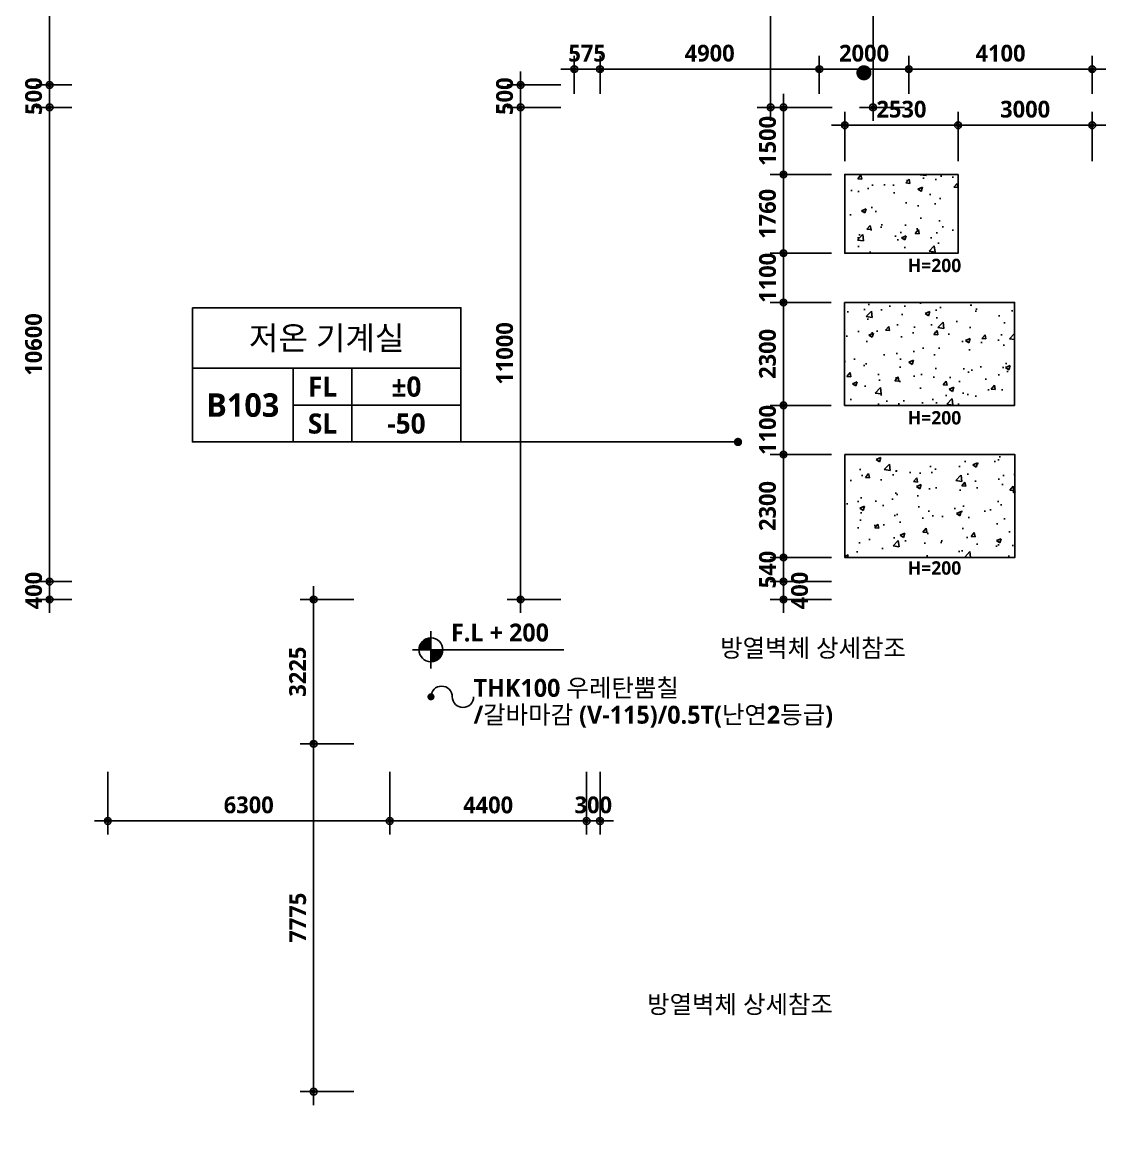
# Model space of a CAD drawing. Header units: millimetres. Extents: x -63924 to 190228206, y 0 to 456875599.
# Drawn here: x 137727 to 162280, y 174470 to 199744 of the extents above; entities that cross this region are included whole.
import ezdxf
from ezdxf.enums import TextEntityAlignment as Align

# ---------------------------------------------------------------- set-up
doc = ezdxf.new("R2010")
doc.units = ezdxf.units.MM
doc.header["$LTSCALE"] = 150
doc.header["$MEASUREMENT"] = 0
doc.header["$PDSIZE"] = -10
doc.layers.get('0').update_dxf_attribs({"linetype": 'CONTINUOUS'})
doc.layers.get('Defpoints').update_dxf_attribs({"color": 153, "linetype": 'CONTINUOUS'})
for name, color, linetype in [('A-ANNO-DIM', 4, 'CONTINUOUS'), ('A-ANNO-GRA1', 7, 'CONTINUOUS'), ('A-ANNO-LEAD', 4, 'CONTINUOUS'), ('A-ANNO-PONT', 7, 'CONTINUOUS'), ('A-ANNO-TEXT1', 7, 'CONTINUOUS'), ('A-ANNO-TEXT2', 3, 'CONTINUOUS'), ('A-FLOR-MARK-ARCH', 1, 'CONTINUOUS'), ('A-GEN-HAT', 5, 'CONTINUOUS')]:
    doc.layers.add(name, color=color, linetype=linetype)
doc.styles.add('2020음성 1차', font='')
doc.styles.add('SH_나눔', font='')
doc.styles.add('SH_대대리576', font='')
doc.styles.add('SH_진천_나눔', font='')
doc.styles.get('2020음성 1차').set_extended_font_data('NanumGothic', bold=True)
doc.styles.get('SH_나눔').set_extended_font_data('NanumGothic', bold=True)
doc.styles.get('SH_대대리576').set_extended_font_data('NanumGothic', bold=True)
doc.styles.get('SH_진천_나눔').set_extended_font_data('NanumGothic', bold=True)
doc.dimstyles.new('SHP300내부', dxfattribs={"dimscale": 150, "dimtxt": 2.5, "dimasz": 1, "dimexe": 2, "dimexo": 2, "dimgap": 1, "dimtad": 1, "dimdec": 0, "dimzin": 0, "dimdsep": 46, "dimtxsty": 'SH_대대리576', "dimblk": 'DIMDOT', "dimcen": 0.09, "dimclrd": 256, "dimclre": 256, "dimclrt": 3, "dimadec": 0, "dimazin": 1, "dimtfac": 1, "dimtdec": 0, "dimtix": 1, "dimtmove": 2, "dimatfit": 0, "dimldrblk": 'DIMDOT', "dimfxl": 1, "dimtolj": 1, "dimtzin": 0, "dimlwd": -1, "dimlwe": -1, "dimarcsym": 0})

# ---------------------------------------------------------------- blocks, each defined once
blk = doc.blocks.new('DIMDOT')
at = {"color": 0}
blk.add_line((-2, 0), (2, 0), dxfattribs=at)
for radius in [0.5, 0.25]:
    blk.add_circle((0, 0), radius, dxfattribs=at)
blk = doc.blocks.new('*D641')
at = {"layer": 'A-ANNO-DIM', "transparency": 16777216}
blk.add_arc((161630, 164850), 1837, 94.6792, 221.5938, dxfattribs=at)
at = {"layer": 'Defpoints', "color": 0, "transparency": 16777216}
for p in [(161630, 209950), (168630, 172168), (160321, 166139), (144057, 146479), (161630, 146479)]:
    blk.add_point(p, dxfattribs=at)
at = {"layer": 'A-ANNO-DIM', "linetype": 'ByBlock', "transparency": 16777216, "xscale": 150, "yscale": 150, "zscale": 150}
for p, rotation in [((161630, 166687), 2.339595355308727), ((160360, 163522), 313.9334346647092)]:
    blk.add_blockref('DIMDOT', p, dxfattribs=dict(at, rotation=rotation))
at = {"layer": 'A-ANNO-DIM', "color": 3, "transparency": 16777216, "insert": (159587, 165670), "char_height": 375, "attachment_point": 5, "rotation": 68.1365, "style": 'SH_대대리576'}
blk.add_mtext('\\A1;136%%d', dxfattribs=at)
blk = doc.blocks.new('*D699')
at = {"layer": 'A-ANNO-DIM', "transparency": 16777216}
for p, q in [((154941, 203840), (154141, 203840)), ((154441, 198000), (154441, 203690)), ((154941, 197850), (154141, 197850))]:
    blk.add_line(p, q, dxfattribs=at)
at = {"layer": 'Defpoints', "color": 0, "transparency": 16777216}
for p in [(154441, 203840), (155241, 203840), (155241, 197850)]:
    blk.add_point(p, dxfattribs=at)
at = {"layer": 'A-ANNO-DIM', "linetype": 'ByBlock', "transparency": 16777216, "xscale": 150, "yscale": 150, "zscale": 150}
for p, rotation in [((154441, 203840), 90), ((154441, 197850), 270)]:
    blk.add_blockref('DIMDOT', p, dxfattribs=dict(at, rotation=rotation))
at = {"layer": 'A-ANNO-DIM', "color": 3, "transparency": 16777216, "insert": (154084, 200845), "char_height": 375, "attachment_point": 5, "rotation": 90, "style": 'SH_대대리576'}
blk.add_mtext('\\A1;5990', dxfattribs=at)
blk = doc.blocks.new('*D701')
at = {"layer": 'A-ANNO-DIM', "transparency": 16777216}
for p, q in [((150630, 198150), (150630, 199003)), ((155530, 198150), (155530, 199003)), ((155380, 198703), (150780, 198703))]:
    blk.add_line(p, q, dxfattribs=at)
at = {"layer": 'Defpoints', "color": 0, "transparency": 16777216}
for p in [(150630, 198703), (150630, 197850), (155530, 197850)]:
    blk.add_point(p, dxfattribs=at)
at = {"layer": 'A-ANNO-DIM', "linetype": 'ByBlock', "transparency": 16777216, "xscale": 150, "yscale": 150, "zscale": 150, "rotation": 180}
blk.add_blockref('DIMDOT', (150630, 198703), dxfattribs=at)
at = {"layer": 'A-ANNO-DIM', "linetype": 'ByBlock', "transparency": 16777216, "xscale": 150, "yscale": 150, "zscale": 150}
blk.add_blockref('DIMDOT', (155530, 198703), dxfattribs=at)
at = {"layer": 'A-ANNO-DIM', "color": 3, "transparency": 16777216, "insert": (153080, 199060), "char_height": 375, "attachment_point": 5, "style": 'SH_대대리576'}
blk.add_mtext('\\A1;4900', dxfattribs=at)
blk = doc.blocks.new('*D702')
at = {"layer": 'A-ANNO-DIM', "transparency": 16777216}
for p, q in [((155530, 198150), (155530, 199003)), ((157530, 198150), (157530, 199003)), ((155680, 198703), (157380, 198703))]:
    blk.add_line(p, q, dxfattribs=at)
at = {"layer": 'Defpoints', "color": 0, "transparency": 16777216}
for p in [(157530, 198703), (155530, 197850), (157530, 197850)]:
    blk.add_point(p, dxfattribs=at)
at = {"layer": 'A-ANNO-DIM', "linetype": 'ByBlock', "transparency": 16777216, "xscale": 150, "yscale": 150, "zscale": 150, "rotation": 180}
blk.add_blockref('DIMDOT', (155530, 198703), dxfattribs=at)
at = {"layer": 'A-ANNO-DIM', "linetype": 'ByBlock', "transparency": 16777216, "xscale": 150, "yscale": 150, "zscale": 150}
blk.add_blockref('DIMDOT', (157530, 198703), dxfattribs=at)
at = {"layer": 'A-ANNO-DIM', "color": 3, "transparency": 16777216, "insert": (156530, 199059), "char_height": 375, "attachment_point": 5, "style": 'SH_대대리576'}
blk.add_mtext('\\A1;2000', dxfattribs=at)
blk = doc.blocks.new('*D734')
at = {"layer": 'A-ANNO-DIM', "transparency": 16777216}
for p, q in [((145930, 183000), (145930, 181600)), ((150330, 183000), (150330, 181600)), ((146080, 181900), (150180, 181900))]:
    blk.add_line(p, q, dxfattribs=at)
at = {"layer": 'Defpoints', "color": 0, "transparency": 16777216}
for p in [(145930, 183300), (150330, 183300), (150330, 181900)]:
    blk.add_point(p, dxfattribs=at)
at = {"layer": 'A-ANNO-DIM', "linetype": 'ByBlock', "transparency": 16777216, "xscale": 150, "yscale": 150, "zscale": 150, "rotation": 180}
blk.add_blockref('DIMDOT', (145930, 181900), dxfattribs=at)
at = {"layer": 'A-ANNO-DIM', "linetype": 'ByBlock', "transparency": 16777216, "xscale": 150, "yscale": 150, "zscale": 150}
blk.add_blockref('DIMDOT', (150330, 181900), dxfattribs=at)
at = {"layer": 'A-ANNO-DIM', "color": 3, "transparency": 16777216, "insert": (148130, 182256), "char_height": 375, "attachment_point": 5, "style": '2020음성 1차'}
blk.add_mtext('\\A1;4400', dxfattribs=at)
blk = doc.blocks.new('*D735')
at = {"layer": 'A-ANNO-DIM', "transparency": 16777216}
for p, q in [((150330, 183000), (150330, 181600)), ((150630, 183000), (150630, 181600)), ((150180, 181900), (150030, 181900)), ((150630, 181900), (150330, 181900)), ((150780, 181900), (150930, 181900))]:
    blk.add_line(p, q, dxfattribs=at)
at = {"layer": 'Defpoints', "color": 0, "transparency": 16777216}
for p in [(150330, 183300), (150630, 183300), (150330, 181900)]:
    blk.add_point(p, dxfattribs=at)
at = {"layer": 'A-ANNO-DIM', "linetype": 'ByBlock', "transparency": 16777216, "xscale": 150, "yscale": 150, "zscale": 150}
blk.add_blockref('DIMDOT', (150330, 181900), dxfattribs=at)
at = {"layer": 'A-ANNO-DIM', "linetype": 'ByBlock', "transparency": 16777216, "xscale": 150, "yscale": 150, "zscale": 150, "rotation": 180}
blk.add_blockref('DIMDOT', (150630, 181900), dxfattribs=at)
at = {"layer": 'A-ANNO-DIM', "color": 3, "transparency": 16777216, "insert": (150480, 182257), "char_height": 375, "attachment_point": 5, "style": '2020음성 1차'}
blk.add_mtext('\\A1;300', dxfattribs=at)
blk = doc.blocks.new('*D736')
at = {"layer": 'A-ANNO-DIM', "transparency": 16777216}
for p, q in [((139630, 183000), (139630, 181600)), ((145930, 183000), (145930, 181600)), ((145780, 181900), (139780, 181900))]:
    blk.add_line(p, q, dxfattribs=at)
at = {"layer": 'Defpoints', "color": 0, "transparency": 16777216}
for p in [(139630, 183300), (145930, 183300), (139630, 181900)]:
    blk.add_point(p, dxfattribs=at)
at = {"layer": 'A-ANNO-DIM', "linetype": 'ByBlock', "transparency": 16777216, "xscale": 150, "yscale": 150, "zscale": 150, "rotation": 180}
blk.add_blockref('DIMDOT', (139630, 181900), dxfattribs=at)
at = {"layer": 'A-ANNO-DIM', "linetype": 'ByBlock', "transparency": 16777216, "xscale": 150, "yscale": 150, "zscale": 150}
blk.add_blockref('DIMDOT', (145930, 181900), dxfattribs=at)
at = {"layer": 'A-ANNO-DIM', "color": 3, "transparency": 16777216, "insert": (142780, 182257), "char_height": 375, "attachment_point": 5, "style": '2020음성 1차'}
blk.add_mtext('\\A1;6300', dxfattribs=at)
blk = doc.blocks.new('*D739')
at = {"layer": 'A-ANNO-DIM', "transparency": 16777216}
for p, q in [((145130, 186850), (143930, 186850)), ((144230, 183775), (144230, 186700)), ((145130, 183625), (143930, 183625))]:
    blk.add_line(p, q, dxfattribs=at)
at = {"layer": 'Defpoints', "color": 0, "transparency": 16777216}
for p in [(144230, 186850), (145430, 186850), (145430, 183625)]:
    blk.add_point(p, dxfattribs=at)
at = {"layer": 'A-ANNO-DIM', "linetype": 'ByBlock', "transparency": 16777216, "xscale": 150, "yscale": 150, "zscale": 150}
for p, rotation in [((144230, 186850), 90), ((144230, 183625), 270)]:
    blk.add_blockref('DIMDOT', p, dxfattribs=dict(at, rotation=rotation))
at = {"layer": 'A-ANNO-DIM', "color": 3, "transparency": 16777216, "insert": (143873, 185237), "char_height": 375, "attachment_point": 5, "rotation": 90, "style": '2020음성 1차'}
blk.add_mtext('\\A1;3225', dxfattribs=at)
blk = doc.blocks.new('*D740')
at = {"layer": 'A-ANNO-DIM', "transparency": 16777216}
for p, q in [((145130, 183625), (143930, 183625)), ((144230, 183475), (144230, 176000)), ((145130, 175850), (143930, 175850))]:
    blk.add_line(p, q, dxfattribs=at)
at = {"layer": 'Defpoints', "color": 0, "transparency": 16777216}
for p in [(145430, 183625), (144230, 175850), (145430, 175850)]:
    blk.add_point(p, dxfattribs=at)
at = {"layer": 'A-ANNO-DIM', "linetype": 'ByBlock', "transparency": 16777216, "xscale": 150, "yscale": 150, "zscale": 150}
for p, rotation in [((144230, 183625), 90), ((144230, 175850), 270)]:
    blk.add_blockref('DIMDOT', p, dxfattribs=dict(at, rotation=rotation))
at = {"layer": 'A-ANNO-DIM', "color": 3, "transparency": 16777216, "insert": (143875, 179737), "char_height": 375, "attachment_point": 5, "rotation": 90, "style": '2020음성 1차'}
blk.add_mtext('\\A1;7775', dxfattribs=at)
blk = doc.blocks.new('G$C5E36A61E')
at = {"layer": 'A-ANNO-PONT'}
for points in [[(1814, 2981, 0.4142136), (648, 1814), (1814, 1814)], [(1814, 648, 0.4142136), (2981, 1814), (1814, 1814)]]:
    blk.add_hatch(color=256, dxfattribs=at).paths.add_polyline_path(points)
for p, q in [((1814, 3629), (1814, 0)), ((14810, 1814), (0, 1814))]:
    blk.add_line(p, q, dxfattribs=at)
blk.add_circle((1814, 1814), 1166, dxfattribs=at)
blk = doc.blocks.new('*D1169')
at = {"layer": 'A-ANNO-DIM', "transparency": 16777216}
for p, q in [((157530, 198150), (157530, 199003)), ((161630, 198150), (161630, 199003)), ((161480, 198703), (157680, 198703))]:
    blk.add_line(p, q, dxfattribs=at)
at = {"layer": 'Defpoints', "color": 0, "transparency": 16777216}
for p in [(157530, 198703), (157530, 197850), (161630, 197850)]:
    blk.add_point(p, dxfattribs=at)
at = {"layer": 'A-ANNO-DIM', "linetype": 'ByBlock', "transparency": 16777216, "xscale": 150, "yscale": 150, "zscale": 150, "rotation": 180}
blk.add_blockref('DIMDOT', (157530, 198703), dxfattribs=at)
at = {"layer": 'A-ANNO-DIM', "linetype": 'ByBlock', "transparency": 16777216, "xscale": 150, "yscale": 150, "zscale": 150}
blk.add_blockref('DIMDOT', (161630, 198703), dxfattribs=at)
at = {"layer": 'A-ANNO-DIM', "color": 3, "transparency": 16777216, "insert": (159580, 199059), "char_height": 375, "attachment_point": 5, "style": 'SH_대대리576'}
blk.add_mtext('\\A1;4100', dxfattribs=at)
blk = doc.blocks.new('*D1304')
at = {"layer": 'A-ANNO-DIM', "transparency": 16777216}
for p, q in [((157430, 201500), (156430, 201500)), ((156730, 198000), (156730, 201350)), ((157430, 197850), (156430, 197850))]:
    blk.add_line(p, q, dxfattribs=at)
at = {"layer": 'Defpoints', "color": 0, "transparency": 16777216}
for p in [(156730, 201500), (157730, 201500), (157730, 197850)]:
    blk.add_point(p, dxfattribs=at)
at = {"layer": 'A-ANNO-DIM', "linetype": 'ByBlock', "transparency": 16777216, "xscale": 150, "yscale": 150, "zscale": 150}
for p, rotation in [((156730, 201500), 90), ((156730, 197850), 270)]:
    blk.add_blockref('DIMDOT', p, dxfattribs=dict(at, rotation=rotation))
at = {"layer": 'A-ANNO-DIM', "color": 3, "transparency": 16777216, "insert": (156373, 200567), "char_height": 375, "attachment_point": 5, "rotation": 90, "style": 'SH_대대리576'}
blk.add_mtext('\\A1;3650', dxfattribs=at)
blk = doc.blocks.new('*D1721')
at = {"layer": 'A-ANNO-DIM', "transparency": 16777216}
for p, q in [((138830, 209750), (138030, 209750)), ((138330, 198500), (138330, 209600)), ((138830, 198350), (138030, 198350))]:
    blk.add_line(p, q, dxfattribs=at)
at = {"layer": 'Defpoints', "color": 0, "transparency": 16777216}
for p in [(138330, 209750), (139130, 209750), (139130, 198350)]:
    blk.add_point(p, dxfattribs=at)
at = {"layer": 'A-ANNO-DIM', "linetype": 'ByBlock', "transparency": 16777216, "xscale": 150, "yscale": 150, "zscale": 150}
for p, rotation in [((138330, 209750), 90), ((138330, 198350), 270)]:
    blk.add_blockref('DIMDOT', p, dxfattribs=dict(at, rotation=rotation))
at = {"layer": 'A-ANNO-DIM', "color": 3, "transparency": 16777216, "insert": (137974, 204050), "char_height": 375, "attachment_point": 5, "rotation": 90, "style": 'SH_대대리576'}
blk.add_mtext('\\A1;11400', dxfattribs=at)
blk = doc.blocks.new('*D1723')
at = {"layer": 'A-ANNO-DIM', "transparency": 16777216}
for p, q in [((138330, 198500), (138330, 198650)), ((138830, 198350), (138030, 198350)), ((138330, 198350), (138330, 197850)), ((138830, 197850), (138030, 197850)), ((138330, 197700), (138330, 197550))]:
    blk.add_line(p, q, dxfattribs=at)
at = {"layer": 'Defpoints', "color": 0, "transparency": 16777216}
for p in [(139130, 198350), (138330, 197850), (139130, 197850)]:
    blk.add_point(p, dxfattribs=at)
at = {"layer": 'A-ANNO-DIM', "linetype": 'ByBlock', "transparency": 16777216, "xscale": 150, "yscale": 150, "zscale": 150}
for p, rotation in [((138330, 198350), 270), ((138330, 197850), 90)]:
    blk.add_blockref('DIMDOT', p, dxfattribs=dict(at, rotation=rotation))
at = {"layer": 'A-ANNO-DIM', "color": 3, "transparency": 16777216, "insert": (137974, 198100), "char_height": 375, "attachment_point": 5, "rotation": 90, "style": 'SH_대대리576'}
blk.add_mtext('\\A1;500', dxfattribs=at)
blk = doc.blocks.new('*D1820')
at = {"layer": 'A-ANNO-DIM', "transparency": 16777216}
for p, q in [((150055, 198150), (150055, 199003)), ((150630, 198150), (150630, 199003)), ((149905, 198703), (149755, 198703)), ((150630, 198703), (150055, 198703)), ((150780, 198703), (150930, 198703))]:
    blk.add_line(p, q, dxfattribs=at)
at = {"layer": 'Defpoints', "color": 0, "transparency": 16777216}
for p in [(150055, 198703), (150055, 197850), (150630, 197850)]:
    blk.add_point(p, dxfattribs=at)
at = {"layer": 'A-ANNO-DIM', "linetype": 'ByBlock', "transparency": 16777216, "xscale": 150, "yscale": 150, "zscale": 150}
blk.add_blockref('DIMDOT', (150055, 198703), dxfattribs=at)
at = {"layer": 'A-ANNO-DIM', "linetype": 'ByBlock', "transparency": 16777216, "xscale": 150, "yscale": 150, "zscale": 150, "rotation": 180}
blk.add_blockref('DIMDOT', (150630, 198703), dxfattribs=at)
at = {"layer": 'A-ANNO-DIM', "color": 3, "transparency": 16777216, "insert": (150342, 199058), "char_height": 375, "attachment_point": 5, "style": 'SH_대대리576'}
blk.add_mtext('\\A1;575', dxfattribs=at)
blk = doc.blocks.new('*D1822')
at = {"layer": 'A-ANNO-DIM', "transparency": 16777216}
for p, q in [((148855, 198500), (148855, 198650)), ((149755, 198350), (148555, 198350)), ((148855, 197850), (148855, 198350)), ((149755, 197850), (148555, 197850)), ((148855, 197700), (148855, 197550))]:
    blk.add_line(p, q, dxfattribs=at)
at = {"layer": 'Defpoints', "color": 0, "transparency": 16777216}
for p in [(148855, 198350), (150055, 198350), (150055, 197850)]:
    blk.add_point(p, dxfattribs=at)
at = {"layer": 'A-ANNO-DIM', "linetype": 'ByBlock', "transparency": 16777216, "xscale": 150, "yscale": 150, "zscale": 150}
for p, rotation in [((148855, 198350), 270), ((148855, 197850), 90)]:
    blk.add_blockref('DIMDOT', p, dxfattribs=dict(at, rotation=rotation))
at = {"layer": 'A-ANNO-DIM', "color": 3, "transparency": 16777216, "insert": (148499, 198100), "char_height": 375, "attachment_point": 5, "rotation": 90, "style": 'SH_대대리576'}
blk.add_mtext('\\A1;500', dxfattribs=at)
blk = doc.blocks.new('*D1823')
at = {"layer": 'A-ANNO-DIM', "transparency": 16777216}
for p, q in [((149755, 197850), (148555, 197850)), ((148855, 187000), (148855, 197700)), ((149755, 186850), (148555, 186850))]:
    blk.add_line(p, q, dxfattribs=at)
at = {"layer": 'Defpoints', "color": 0, "transparency": 16777216}
for p in [(148855, 197850), (150055, 197850), (150055, 186850)]:
    blk.add_point(p, dxfattribs=at)
at = {"layer": 'A-ANNO-DIM', "linetype": 'ByBlock', "transparency": 16777216, "xscale": 150, "yscale": 150, "zscale": 150}
for p, rotation in [((148855, 197850), 90), ((148855, 186850), 270)]:
    blk.add_blockref('DIMDOT', p, dxfattribs=dict(at, rotation=rotation))
at = {"layer": 'A-ANNO-DIM', "color": 3, "transparency": 16777216, "insert": (148499, 192350), "char_height": 375, "attachment_point": 5, "rotation": 90, "style": 'SH_대대리576'}
blk.add_mtext('\\A1;11000', dxfattribs=at)
blk = doc.blocks.new('*D1831')
at = {"layer": 'A-ANNO-DIM', "transparency": 16777216}
for p, q in [((138830, 197850), (138030, 197850)), ((138330, 187400), (138330, 197700)), ((138830, 187250), (138030, 187250))]:
    blk.add_line(p, q, dxfattribs=at)
at = {"layer": 'Defpoints', "color": 0, "transparency": 16777216}
for p in [(138330, 197850), (139130, 197850), (139130, 187250)]:
    blk.add_point(p, dxfattribs=at)
at = {"layer": 'A-ANNO-DIM', "linetype": 'ByBlock', "transparency": 16777216, "xscale": 150, "yscale": 150, "zscale": 150}
for p, rotation in [((138330, 197850), 90), ((138330, 187250), 270)]:
    blk.add_blockref('DIMDOT', p, dxfattribs=dict(at, rotation=rotation))
at = {"layer": 'A-ANNO-DIM', "color": 3, "transparency": 16777216, "insert": (137973, 192550), "char_height": 375, "attachment_point": 5, "rotation": 90, "style": 'SH_대대리576'}
blk.add_mtext('\\A1;10600', dxfattribs=at)
blk = doc.blocks.new('*D1832')
at = {"layer": 'A-ANNO-DIM', "transparency": 16777216}
for p, q in [((138330, 187400), (138330, 187550)), ((138830, 187250), (138030, 187250)), ((138330, 187250), (138330, 186850)), ((138830, 186850), (138030, 186850)), ((138330, 186700), (138330, 186550))]:
    blk.add_line(p, q, dxfattribs=at)
at = {"layer": 'Defpoints', "color": 0, "transparency": 16777216}
for p in [(139130, 187250), (138330, 186850), (139130, 186850)]:
    blk.add_point(p, dxfattribs=at)
at = {"layer": 'A-ANNO-DIM', "linetype": 'ByBlock', "transparency": 16777216, "xscale": 150, "yscale": 150, "zscale": 150}
for p, rotation in [((138330, 187250), 270), ((138330, 186850), 90)]:
    blk.add_blockref('DIMDOT', p, dxfattribs=dict(at, rotation=rotation))
at = {"layer": 'A-ANNO-DIM', "color": 3, "transparency": 16777216, "insert": (137974, 187050), "char_height": 375, "attachment_point": 5, "rotation": 90, "style": 'SH_대대리576'}
blk.add_mtext('\\A1;400', dxfattribs=at)
blk = doc.blocks.new('*D1835')
at = {"layer": 'A-ANNO-DIM', "transparency": 16777216}
for p, q in [((155814, 197850), (154430, 197850)), ((154730, 197700), (154730, 196500)), ((155800, 196350), (154430, 196350))]:
    blk.add_line(p, q, dxfattribs=at)
at = {"layer": 'Defpoints', "color": 0, "transparency": 16777216}
for p in [(156114, 197850), (154730, 196350), (156100, 196350)]:
    blk.add_point(p, dxfattribs=at)
at = {"layer": 'A-ANNO-DIM', "linetype": 'ByBlock', "transparency": 16777216, "xscale": 150, "yscale": 150, "zscale": 150}
for p, rotation in [((154730, 197850), 90), ((154730, 196350), 270)]:
    blk.add_blockref('DIMDOT', p, dxfattribs=dict(at, rotation=rotation))
at = {"layer": 'A-ANNO-DIM', "color": 3, "transparency": 16777216, "insert": (154374, 197100), "char_height": 375, "attachment_point": 5, "rotation": 90, "style": 'SH_대대리576'}
blk.add_mtext('\\A1;1500', dxfattribs=at)
blk = doc.blocks.new('*D1836')
at = {"layer": 'A-ANNO-DIM', "transparency": 16777216}
for p, q in [((155800, 196350), (154430, 196350)), ((154730, 194740), (154730, 196200)), ((155800, 194590), (154430, 194590))]:
    blk.add_line(p, q, dxfattribs=at)
at = {"layer": 'Defpoints', "color": 0, "transparency": 16777216}
for p in [(154730, 196350), (156100, 196350), (156100, 194590)]:
    blk.add_point(p, dxfattribs=at)
at = {"layer": 'A-ANNO-DIM', "linetype": 'ByBlock', "transparency": 16777216, "xscale": 150, "yscale": 150, "zscale": 150}
for p, rotation in [((154730, 196350), 90), ((154730, 194590), 270)]:
    blk.add_blockref('DIMDOT', p, dxfattribs=dict(at, rotation=rotation))
at = {"layer": 'A-ANNO-DIM', "color": 3, "transparency": 16777216, "insert": (154373, 195470), "char_height": 375, "attachment_point": 5, "rotation": 90, "style": 'SH_대대리576'}
blk.add_mtext('\\A1;1760', dxfattribs=at)
blk = doc.blocks.new('*D1837')
at = {"layer": 'A-ANNO-DIM', "transparency": 16777216}
for p, q in [((154730, 194740), (154730, 194890)), ((155800, 194590), (154430, 194590)), ((154730, 194590), (154730, 193490)), ((155793, 193490), (154430, 193490)), ((154730, 193340), (154730, 193190))]:
    blk.add_line(p, q, dxfattribs=at)
at = {"layer": 'Defpoints', "color": 0, "transparency": 16777216}
for p in [(156100, 194590), (154730, 193490), (156093, 193490)]:
    blk.add_point(p, dxfattribs=at)
at = {"layer": 'A-ANNO-DIM', "linetype": 'ByBlock', "transparency": 16777216, "xscale": 150, "yscale": 150, "zscale": 150}
for p, rotation in [((154730, 194590), 270), ((154730, 193490), 90)]:
    blk.add_blockref('DIMDOT', p, dxfattribs=dict(at, rotation=rotation))
at = {"layer": 'A-ANNO-DIM', "color": 3, "transparency": 16777216, "insert": (154374, 194040), "char_height": 375, "attachment_point": 5, "rotation": 90, "style": 'SH_대대리576'}
blk.add_mtext('\\A1;1100', dxfattribs=at)
blk = doc.blocks.new('*D1838')
at = {"layer": 'A-ANNO-DIM', "transparency": 16777216}
for p, q in [((155793, 193490), (154430, 193490)), ((154730, 191340), (154730, 193340)), ((155793, 191190), (154430, 191190))]:
    blk.add_line(p, q, dxfattribs=at)
at = {"layer": 'Defpoints', "color": 0, "transparency": 16777216}
for p in [(154730, 193490), (156093, 193490), (156093, 191190)]:
    blk.add_point(p, dxfattribs=at)
at = {"layer": 'A-ANNO-DIM', "linetype": 'ByBlock', "transparency": 16777216, "xscale": 150, "yscale": 150, "zscale": 150}
for p, rotation in [((154730, 193490), 90), ((154730, 191190), 270)]:
    blk.add_blockref('DIMDOT', p, dxfattribs=dict(at, rotation=rotation))
at = {"layer": 'A-ANNO-DIM', "color": 3, "transparency": 16777216, "insert": (154373, 192340), "char_height": 375, "attachment_point": 5, "rotation": 90, "style": 'SH_대대리576'}
blk.add_mtext('\\A1;2300', dxfattribs=at)
blk = doc.blocks.new('*D1839')
at = {"layer": 'A-ANNO-DIM', "transparency": 16777216}
for p, q in [((154730, 191340), (154730, 191490)), ((155793, 191190), (154430, 191190)), ((154730, 191190), (154730, 190090)), ((155800, 190090), (154430, 190090)), ((154730, 189940), (154730, 189790))]:
    blk.add_line(p, q, dxfattribs=at)
at = {"layer": 'Defpoints', "color": 0, "transparency": 16777216}
for p in [(156093, 191190), (154730, 190090), (156100, 190090)]:
    blk.add_point(p, dxfattribs=at)
at = {"layer": 'A-ANNO-DIM', "linetype": 'ByBlock', "transparency": 16777216, "xscale": 150, "yscale": 150, "zscale": 150}
for p, rotation in [((154730, 191190), 270), ((154730, 190090), 90)]:
    blk.add_blockref('DIMDOT', p, dxfattribs=dict(at, rotation=rotation))
at = {"layer": 'A-ANNO-DIM', "color": 3, "transparency": 16777216, "insert": (154374, 190640), "char_height": 375, "attachment_point": 5, "rotation": 90, "style": 'SH_대대리576'}
blk.add_mtext('\\A1;1100', dxfattribs=at)
blk = doc.blocks.new('*D1840')
at = {"layer": 'A-ANNO-DIM', "transparency": 16777216}
for p, q in [((155800, 190090), (154430, 190090)), ((154730, 187940), (154730, 189940)), ((155800, 187790), (154430, 187790))]:
    blk.add_line(p, q, dxfattribs=at)
at = {"layer": 'Defpoints', "color": 0, "transparency": 16777216}
for p in [(154730, 190090), (156100, 190090), (156100, 187790)]:
    blk.add_point(p, dxfattribs=at)
at = {"layer": 'A-ANNO-DIM', "linetype": 'ByBlock', "transparency": 16777216, "xscale": 150, "yscale": 150, "zscale": 150}
for p, rotation in [((154730, 190090), 90), ((154730, 187790), 270)]:
    blk.add_blockref('DIMDOT', p, dxfattribs=dict(at, rotation=rotation))
at = {"layer": 'A-ANNO-DIM', "color": 3, "transparency": 16777216, "insert": (154373, 188940), "char_height": 375, "attachment_point": 5, "rotation": 90, "style": 'SH_대대리576'}
blk.add_mtext('\\A1;2300', dxfattribs=at)
blk = doc.blocks.new('*D1841')
at = {"layer": 'A-ANNO-DIM', "transparency": 16777216}
for p, q in [((154730, 187940), (154730, 188090)), ((155800, 187790), (154430, 187790)), ((154730, 187790), (154730, 187250)), ((155800, 187250), (154430, 187250)), ((154730, 187100), (154730, 186950))]:
    blk.add_line(p, q, dxfattribs=at)
at = {"layer": 'Defpoints', "color": 0, "transparency": 16777216}
for p in [(156100, 187790), (154730, 187250), (156100, 187250)]:
    blk.add_point(p, dxfattribs=at)
at = {"layer": 'A-ANNO-DIM', "linetype": 'ByBlock', "transparency": 16777216, "xscale": 150, "yscale": 150, "zscale": 150}
for p, rotation in [((154730, 187790), 270), ((154730, 187250), 90)]:
    blk.add_blockref('DIMDOT', p, dxfattribs=dict(at, rotation=rotation))
at = {"layer": 'A-ANNO-DIM', "color": 3, "transparency": 16777216, "insert": (154374, 187520), "char_height": 375, "attachment_point": 5, "rotation": 90, "style": 'SH_대대리576'}
blk.add_mtext('\\A1;540', dxfattribs=at)
blk = doc.blocks.new('*D1842')
at = {"layer": 'A-ANNO-DIM', "transparency": 16777216}
for p, q in [((154730, 187400), (154730, 187550)), ((155800, 187250), (154430, 187250)), ((154730, 186850), (154730, 187250)), ((155800, 186850), (154430, 186850)), ((154730, 186700), (154730, 186550))]:
    blk.add_line(p, q, dxfattribs=at)
at = {"layer": 'Defpoints', "color": 0, "transparency": 16777216}
for p in [(154730, 187250), (156100, 187250), (156100, 186850)]:
    blk.add_point(p, dxfattribs=at)
at = {"layer": 'A-ANNO-DIM', "linetype": 'ByBlock', "transparency": 16777216, "xscale": 150, "yscale": 150, "zscale": 150}
for p, rotation in [((154730, 187250), 270), ((154730, 186850), 90)]:
    blk.add_blockref('DIMDOT', p, dxfattribs=dict(at, rotation=rotation))
at = {"layer": 'A-ANNO-DIM', "color": 3, "transparency": 16777216, "insert": (155090, 187050), "char_height": 375, "attachment_point": 5, "rotation": 90, "style": 'SH_대대리576'}
blk.add_mtext('\\A1;400', dxfattribs=at)
blk = doc.blocks.new('*D1843')
at = {"layer": 'A-ANNO-DIM', "transparency": 16777216}
for p, q in [((158630, 196650), (158630, 197750)), ((161630, 196650), (161630, 197750)), ((158780, 197450), (161480, 197450))]:
    blk.add_line(p, q, dxfattribs=at)
at = {"layer": 'Defpoints', "color": 0, "transparency": 16777216}
for p in [(161630, 197450), (158630, 196350), (161630, 196350)]:
    blk.add_point(p, dxfattribs=at)
at = {"layer": 'A-ANNO-DIM', "linetype": 'ByBlock', "transparency": 16777216, "xscale": 150, "yscale": 150, "zscale": 150, "rotation": 180}
blk.add_blockref('DIMDOT', (158630, 197450), dxfattribs=at)
at = {"layer": 'A-ANNO-DIM', "linetype": 'ByBlock', "transparency": 16777216, "xscale": 150, "yscale": 150, "zscale": 150}
blk.add_blockref('DIMDOT', (161630, 197450), dxfattribs=at)
at = {"layer": 'A-ANNO-DIM', "color": 3, "transparency": 16777216, "insert": (160130, 197807), "char_height": 375, "attachment_point": 5, "style": 'SH_대대리576'}
blk.add_mtext('\\A1;3000', dxfattribs=at)
blk = doc.blocks.new('*D1844')
at = {"layer": 'A-ANNO-DIM', "transparency": 16777216}
for p, q in [((156100, 196650), (156100, 197750)), ((158630, 196650), (158630, 197750)), ((158480, 197450), (156250, 197450))]:
    blk.add_line(p, q, dxfattribs=at)
at = {"layer": 'Defpoints', "color": 0, "transparency": 16777216}
for p in [(156100, 197450), (156100, 196350), (158630, 196350)]:
    blk.add_point(p, dxfattribs=at)
at = {"layer": 'A-ANNO-DIM', "linetype": 'ByBlock', "transparency": 16777216, "xscale": 150, "yscale": 150, "zscale": 150, "rotation": 180}
blk.add_blockref('DIMDOT', (156100, 197450), dxfattribs=at)
at = {"layer": 'A-ANNO-DIM', "linetype": 'ByBlock', "transparency": 16777216, "xscale": 150, "yscale": 150, "zscale": 150}
blk.add_blockref('DIMDOT', (158630, 197450), dxfattribs=at)
at = {"layer": 'A-ANNO-DIM', "color": 3, "transparency": 16777216, "insert": (157365, 197807), "char_height": 375, "attachment_point": 5, "style": 'SH_대대리576'}
blk.add_mtext('\\A1;2530', dxfattribs=at)
blk = doc.blocks.new('G$C9D92D8A7')
at = {"layer": 'A-ANNO-GRA1'}
for p, q in [((0, 11), (40, 11)), ((15, 11), (15, 0)), ((23.75, 11), (23.75, 0)), ((15, 5.5), (40, 5.5))]:
    blk.add_line(p, q, dxfattribs=at)
blk.add_lwpolyline([(0, 20), (0, 0), (40, 0), (40, 20)], close=True, dxfattribs=at)
at = {"style": '2020음성 1차'}
for tag, height, p in [('실명', 3.5, (20, 15.5)), ('마감레벨', 3, (31.875, 8.25)), ('실번호', 3.5, (7.5, 5.5)), ('구조레벨', 3, (31.875, 2.75))]:
    blk.add_attdef(tag, text='', height=height, dxfattribs=at).set_placement(p, align=Align.MIDDLE_CENTER)
at = {"layer": 'A-ANNO-TEXT1', "style": 'SH_나눔'}
for s, p in [('FL', (19.375, 8.25)), ('SL', (19.375, 2.75))]:
    blk.add_text(s, height=3, dxfattribs=at).set_placement(p, align=Align.MIDDLE)

msp = doc.modelspace()

# ---------------------------------------------------------------- hatches: boundary and pattern name
at = {"layer": 'A-GEN-HAT', "transparency": 33554687}
h = msp.add_hatch(dxfattribs=at)
h.set_pattern_fill('AR-CONC', color=256, scale=150)
h.set_pattern_definition([(50, (-62021.4, -157625.3), (1075.8903, -94.1282), [112.5, -1237.5]), (355, (-62021.4, -157625.3), (-208.127, 1128.2882), [90, -990]), (100.4514, (-61931.7, -157633.1), (867.764, 1034.1593), [95.6103, -1051.7132]), (46.1842, (-62021.4, -157325.3), (1600.8616, -248.2785), [168.75, -1856.25]), (96.6356, (-61888, -157346), (1401.994, 1461.177), [143.4154, -1577.5695]), (351.1842, (-62021.4, -157325.3), (1401.993, 1461.178), [135, -1485]), (21, (-61871.4, -157400.3), (895.3606, -603.9283), [112.5, -1237.5]), (326, (-61871.4, -157400.3), (364.973, 1087.725), [90, -990]), (71.4514, (-61796.8, -157450.6), (1260.334, 483.7957), [95.6103, -1051.7132]), (37.5, (-62021.4, -157625.28), (18.2398, 499.34078), [0, -978, 0, -1005, 0, -993.75]), (7.5, (-62021.4, -157625.3), (394.6043, 591.6176), [0, -573, 0, -955.5, 0, -378.75]), (327.5, (-62355.9, -157625.28), (800.73365, -33.8323), [0, -375, 0, -1170, 0, -1552.5]), (317.5, (-62505.9, -157625.3), (874.7793, 150.1575), [0, -487.5, 0, -777, 0, -1102.5])])
h.paths.add_polyline_path([(156113.9, 190089.5), (159913.9, 190089.5), (159913.9, 187789.5), (156113.9, 187789.5)])
h.paths.add_polyline_path([(158643.9, 196350), (158643.9, 194590), (156113.9, 194590), (156113.9, 196350)])
h.paths.add_polyline_path([(156093.1, 193489.5), (159893.1, 193489.5), (159893.1, 191189.5), (156093.1, 191189.5)])

# ---------------------------------------------------------------- linework, layer by layer
for points in [[(158630, 196350), (158630, 194590), (156100, 194590), (156100, 196350)], [(156093.1, 193489.5), (159893.1, 193489.5), (159893.1, 191189.5), (156093.1, 191189.5)], [(156100, 190089.5), (159900, 190089.5), (159900, 187789.5), (156100, 187789.5)]]:
    msp.add_lwpolyline(points, close=True)
msp.add_lwpolyline([(153711.9, 190371.1), (147522.4, 190371.1)])
at = {"const_width": 93.8}
msp.add_lwpolyline([(153758.7, 190371.1, 1), (153665, 190371.1, 1)], format="xyb", close=True, dxfattribs=at)
at = {"layer": 'A-ANNO-LEAD'}
for points, format in [([(152579, 186975, 0, 83.3, 0), (152579, 186725, 0, 0, 0), (152579, 185765.8, 0, 0, 0), (153179, 185765.8, 0, 0, 0)], "xyseb"), ([(152579, 186975, 0, 83.3, 0), (152579, 186725, 0, 0, 0), (152579, 185765.8, 0, 0, 0), (153179, 185765.8, 0, 0, 0)], "xyseb"), ([(146851.9, 184675, -1), (147328.1, 184675, 0.4142136), (147566.2, 184436.9, 0.4142136), (147804.3, 184675, 0.4142136)], "xyb"), ([(150680, 176710, 0, 83.3, 0), (150805, 176926.5, 0, 0, 0), (151310.3, 177801.8, 0, 0, 0), (151681.5, 177801.8, 0, 0, 0)], "xyseb")]:
    msp.add_lwpolyline(points, format=format, dxfattribs=at)
at = {"layer": 'A-ANNO-LEAD', "const_width": 79.4}
msp.add_lwpolyline([(146812.2, 184675, 1), (146891.6, 184675, 1)], format="xyb", close=True, dxfattribs=at)
at = {"layer": 'A-FLOR-MARK-ARCH', "const_width": 168.8}
msp.add_lwpolyline([(156442, 198622.7, 1), (156610.8, 198622.7, 1)], format="xyb", close=True, dxfattribs=at)

# ---------------------------------------------------------------- block references
at = {"xscale": 0.2286236854138141, "yscale": 0.2286236854138141, "zscale": 0.2286236854138141}
msp.add_blockref('G$C5E36A61E', (146437.1, 185310.2), dxfattribs=at)
at = {"layer": 'A-ANNO-TEXT1'}
ref = msp.add_blockref('G$C9D92D8A7', (141522.4, 190371.1), dxfattribs=dict(at, xscale=150, yscale=150, zscale=150))
ref.add_attrib('실명', '저온 기계실', dxfattribs={"layer": 'A-ANNO-TEXT2', "height": 525, "style": '2020음성 1차'}).set_placement((144522.4, 192696.1, -103000), align=Align.MIDDLE_CENTER)
ref.add_attrib('실번호', 'B103', dxfattribs={"layer": 'A-ANNO-TEXT2', "height": 525, "style": '2020음성 1차'}).set_placement((142647.4, 191196.1, -103000), align=Align.MIDDLE_CENTER)
ref.add_attrib('마감레벨', '%%p0', dxfattribs={"height": 450, "style": '2020음성 1차'}).set_placement((146303.7, 191608.6, -103000), align=Align.MIDDLE_CENTER)
ref.add_attrib('구조레벨', '-50', dxfattribs={"height": 450, "style": '2020음성 1차'}).set_placement((146303.7, 190783.6, -103000), align=Align.MIDDLE_CENTER)

# ---------------------------------------------------------------- texts
at = {"layer": 'A-ANNO-TEXT1', "style": 'SH_진천_나눔'}
for p in [(158105.2, 194317.3), (158105.2, 190911.8), (158105.2, 187554.4)]:
    msp.add_text('H=200', height=300, dxfattribs=at).set_placement(p, align=Align.MIDDLE_CENTER)
at = {"layer": 'A-ANNO-TEXT1', "style": '2020음성 1차'}
for s, p in [('F.L + 200', (147298.1, 185912.4)), ('THK100 우레탄뿜칠', (147804.3, 184675)), ('/갈바마감 (V-115)/0.5T(난연2등급)', (147804.3, 184075))]:
    msp.add_text(s, height=400, dxfattribs=at).set_placement(p)
for p in [(153314.5, 185765.8), (151681.5, 177801.8)]:
    msp.add_text('방열벽체 상세참조', height=400, dxfattribs=at).set_placement(p, align=Align.MIDDLE_LEFT)

# ---------------------------------------------------------------- dimensions: what is measured, and where the dimension line sits
at = {"layer": 'A-ANNO-DIM'}
for base, p1, p2, angle, picture, middle in [((138330, 209750), (139130, 198350), (139130, 209750), 270, '*D1721', (137974.4, 204050)), ((154440.5, 203840), (155240.5, 197850), (155240.5, 203840), 270, '*D699', (154083.6, 200845)), ((150055, 198703.1), (150630, 197850), (150055, 197850), 0, '*D1820', (150342.5, 199057.7)), ((150630, 198703.1), (155530, 197850), (150630, 197850), 0, '*D701', (153080, 199060.1)), ((157530, 198703.1), (155530, 197850), (157530, 197850), 180, '*D702', (156530, 199059.3)), ((157530, 198703.1), (161630, 197850), (157530, 197850), 0, '*D1169', (159580, 199058.7)), ((138330, 197850), (139130, 198350), (139130, 197850), 90, '*D1723', (137973.9, 198100)), ((148855, 198350), (150055, 197850), (150055, 198350), 270, '*D1822', (148498.9, 198100)), ((138330, 197850), (139130, 187250), (139130, 197850), 270, '*D1831', (137973.1, 192550)), ((148855, 197850), (150055, 186850), (150055, 197850), 270, '*D1823', (148499.4, 192350)), ((154730, 196350), (156113.9, 197850), (156100, 196350), 90, '*D1835', (154373.9, 197100)), ((156100, 197449.9), (158630, 196350), (156100, 196350), 0, '*D1844', (157365, 197806.8)), ((161630, 197449.9), (158630, 196350), (161630, 196350), 180, '*D1843', (160130, 197806.8)), ((154730, 196350), (156100, 194590), (156100, 196350), 270, '*D1836', (154373.1, 195470)), ((154730, 193489.5257), (156100, 194590), (156093.1168, 193489.5257), 90, '*D1837', (154374.3892, 194039.7629)), ((154730, 193489.5), (156093.1, 191189.5), (156093.1, 193489.5), 270, '*D1838', (154373.1, 192339.5)), ((154730, 190089.5), (156093.1, 191189.5), (156100, 190089.5), 90, '*D1839', (154374.4, 190639.5)), ((154730, 190089.5), (156100, 187789.5), (156100, 190089.5), 270, '*D1840', (154373.1, 188939.5)), ((154730, 187250), (156100, 187789.5257), (156100, 187250), 90, '*D1841', (154373.8565, 187519.7629)), ((138330, 186850), (139130, 187250), (139130, 186850), 90, '*D1832', (137974.4, 187050))]:
    dim = msp.add_linear_dim(base=base, p1=p1, p2=p2, angle=angle, dimstyle='SHP300내부', dxfattribs=at)
    dim.commit()
    dim.dimension.update_dxf_attribs({"geometry": picture, "text_midpoint": middle})
dim = msp.add_angular_dim_2l(base=(160321.3, 166139.5), line1=((161630, 146478.6), (161630, 209950)), line2=((144057.3, 146478.6, 103000), (168630, 172168.2)), dimstyle='SHP300내부', override={"dimtxsty": 'SH_대대리576', "dimldrblk": 'DIMDOT'}, dxfattribs=at)
dim.commit()
dim.dimension.update_dxf_attribs({"geometry": '*D641', "text_midpoint": (159587.5, 165669.6)})
for base, p1, p2, picture, middle in [((156730, 201500), (157730, 197850), (157730, 201500), '*D1304', (156373.1, 200567.1)), ((154730, 187250), (156100, 186850), (156100, 187250), '*D1842', (155090.3, 187050))]:
    dim = msp.add_linear_dim(base=base, p1=p1, p2=p2, angle=270, dimstyle='SHP300내부', dxfattribs=at)
    dim.commit()
    dim.dimension.update_dxf_attribs({"geometry": picture, "text_midpoint": middle, "dimtype": 160})
for base, p1, p2, angle, picture, middle in [((144230, 186850), (145430, 183625), (145430, 186850), 90, '*D739', (143873.1, 185237.5)), ((144230, 175850), (145430, 183625), (145430, 175850), 270, '*D740', (143875.5, 179737.5)), ((139630, 181900), (145930, 183300), (139630, 183300), 180, '*D736', (142780, 182256.9)), ((150330, 181900), (145930, 183300), (150330, 183300), 0, '*D734', (148130, 182255.6)), ((150330, 181900), (150630, 183300), (150330, 183300), 180, '*D735', (150480, 182256.9))]:
    dim = msp.add_linear_dim(base=base, p1=p1, p2=p2, angle=angle, dimstyle='SHP300내부', override={"dimtxsty": '2020음성 1차', "dimldrblk": 'DIMDOT'}, dxfattribs=at)
    dim.commit()
    dim.dimension.update_dxf_attribs({"geometry": picture, "text_midpoint": middle})

doc.saveas('drawing.dxf')
